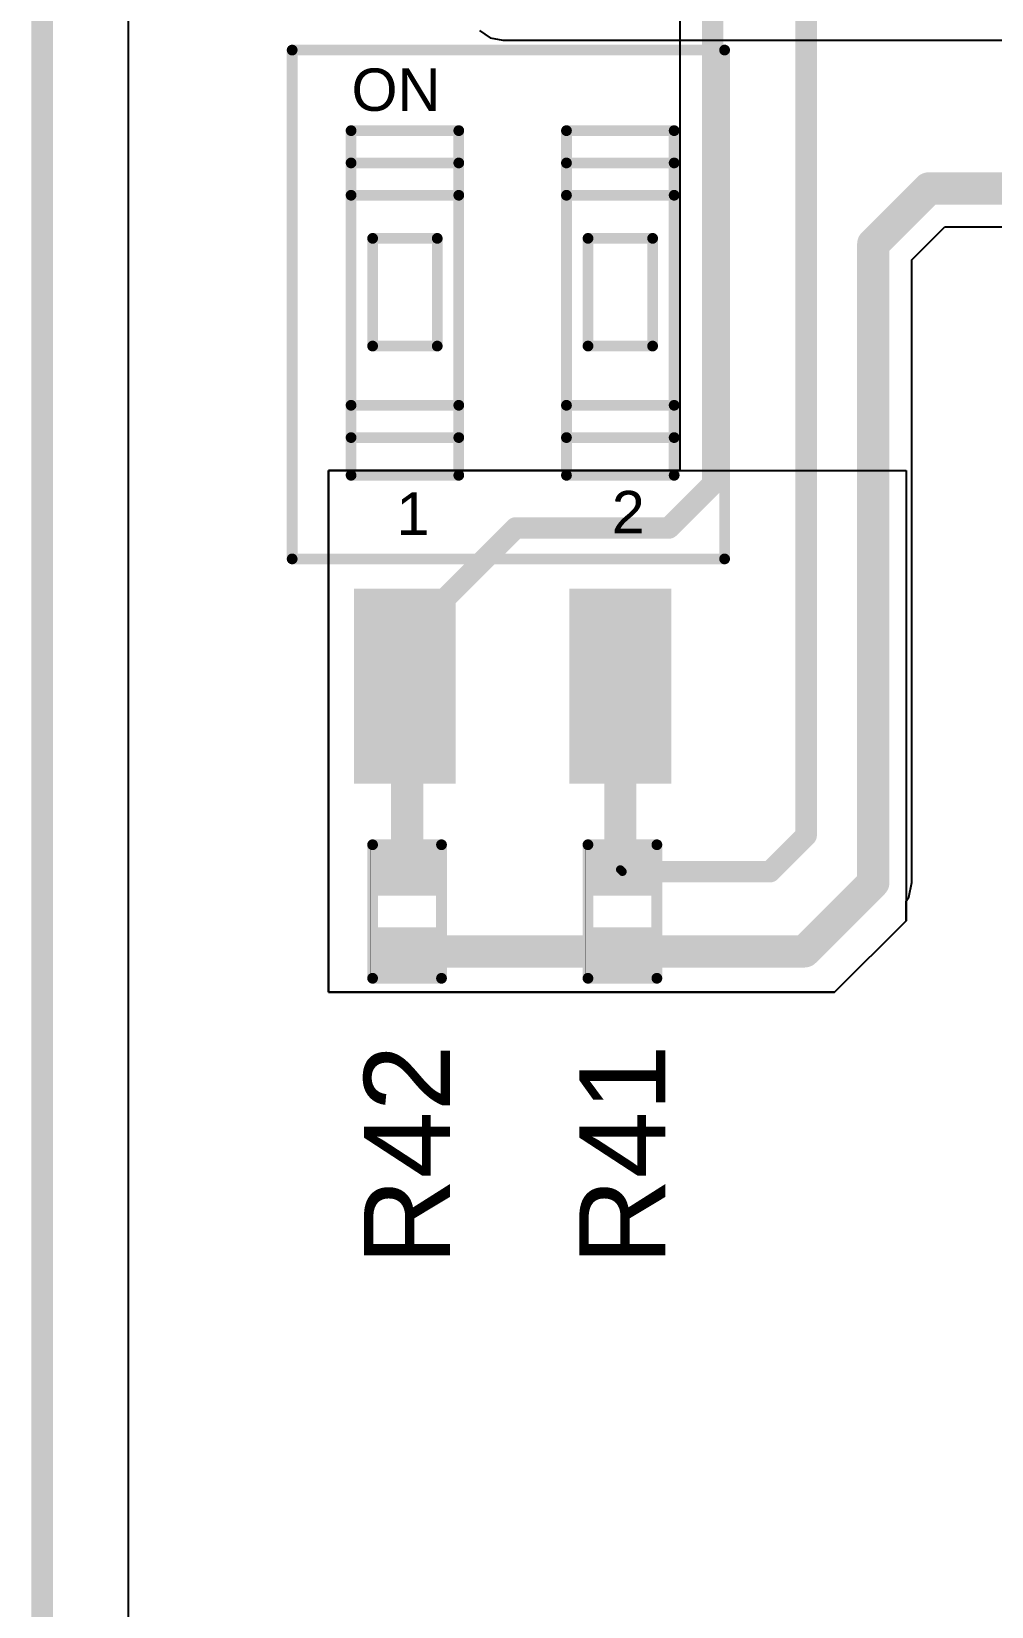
# Model space of a CAD drawing. Header units: inches. Extents: x -5 to 5258, y -4 to 5281.
# Drawn here: x -4.14 to 7.19, y 14.09 to 32.67 of the extents above; entities that cross this region are included whole.
import ezdxf

# ---------------------------------------------------------------- set-up
doc = ezdxf.new("R2010")
doc.units = ezdxf.units.IN
for name, color, linetype in [('Board Outline', 216, 'Continuous'), ('Bottom Layer', 5, 'Continuous'), ('Top Layer', 1, 'Continuous'), ('Top Overlay', 2, 'Continuous'), ('Top Paste', 8, 'Continuous'), ('Top Solder', 216, 'Continuous')]:
    doc.layers.add(name, color=color, linetype=linetype)
doc.styles.add('Arial', font='', dxfattribs={"height": 0.2})
doc.styles.get('Arial').set_extended_font_data('Arial')

# ---------------------------------------------------------------- blocks, each defined once
blk = doc.blocks.new('DSIC02LSGET_20')
at = {"layer": 'Top Layer'}
for points in [[(-3.3999932, 1.8199989), (-3.3999932, 0.7200011), (-5.599988799999999, 0.7200011), (-5.599988799999999, 1.8199989)], [(5.59998626, 1.8199989), (5.59998626, 0.7200011), (3.39999066, 0.7200011), (3.39999066, 1.8199989)], [(-3.3999932, -0.7200011), (-3.3999932, -1.8199989), (-5.599988799999999, -1.8199989), (-5.599988799999999, -0.7200011)], [(5.59998626, -0.71999856), (5.59998626, -1.81999636), (3.39999066, -1.81999636), (3.39999066, -0.71999856)]]:
    blk.add_hatch(color=1, dxfattribs=at).paths.add_polyline_path(points)
at = {"layer": 'Top Paste'}
for points in [[(-3.3999932, 1.8199989), (-3.3999932, 0.7200011), (-5.599988799999999, 0.7200011), (-5.599988799999999, 1.8199989)], [(5.59998626, 1.8199989), (5.59998626, 0.7200011), (3.39999066, 0.7200011), (3.39999066, 1.8199989)], [(-3.3999932, -0.7200011), (-3.3999932, -1.8199989), (-5.599988799999999, -1.8199989), (-5.599988799999999, -0.7200011)], [(5.59998626, -0.71999856), (5.59998626, -1.81999636), (3.39999066, -1.81999636), (3.39999066, -0.71999856)]]:
    blk.add_hatch(color=8, dxfattribs=at).paths.add_polyline_path(points)
at = {"layer": 'Top Solder'}
for points in [[(-3.3499806, 1.8700115), (-3.3499806, 0.6699885), (-5.6500014, 0.6699885), (-5.6500014, 1.8700115)], [(5.649998859999999, 1.8700115), (5.649998859999999, 0.6699885), (3.34997806, 0.6699885), (3.34997806, 1.8700115)], [(-3.3499806, -0.6699885), (-3.3499806, -1.8700115), (-5.6500014, -1.8700115), (-5.6500014, -0.6699885)], [(5.649998859999999, -0.6699859599999999), (5.649998859999999, -1.87000896), (3.34997806, -1.87000896), (3.34997806, -0.6699859599999999)]]:
    blk.add_hatch(color=216, dxfattribs=at).paths.add_polyline_path(points)
at = {"layer": 'Top Overlay', "const_width": 0.127}
for points in [[(3.000118459999999, 2.600071), (-2.999867, 2.60006846)], [(-2.999867, 2.60006846), (-2.999867, -2.4999188)], [(3.000118459999999, 2.600071), (3.000121, -2.4999188)], [(-2.0139914, 1.90518034), (-2.0139914, 0.6351778)], [(-2.0139914, 1.90518034), (2.0500086, 1.90518034)], [(-1.56949394, 1.90518034), (-1.56949394, 0.6351778)], [(-1.18849394, 1.90518034), (-1.18849394, 0.6351778)], [(1.28800606, 1.90518034), (1.2880086, 0.6351778)], [(1.6690086, 1.90518034), (1.6690086, 0.6351778)], [(2.0500086, 1.90518034), (2.0500086, 0.6351778)], [(-0.4900955399999999, 1.651), (-0.4900955399999999, 0.88899746)], [(-0.4900955399999999, 1.651), (0.7799120799999999, 1.651)], [(0.7799120799999999, 1.651), (0.7799120799999999, 0.889)], [(0.7799120799999999, 0.889), (-0.4900955399999999, 0.88899746)], [(-2.0139914, 0.6351778), (2.0500086, 0.6351778)], [(-2.0139914, -0.6348222), (-2.0139914, -1.90482474)], [(-2.0139914, -0.6348222), (2.0500086, -0.6348222)], [(-1.56949394, -0.63482474), (-1.56949394, -1.9048222)], [(-1.18849394, -0.63482474), (-1.18849394, -1.9048222)], [(1.2880086, -0.6348222), (1.28800606, -1.90482474)], [(1.6690086, -0.6348222), (1.66900606, -1.90482474)], [(2.0500086, -0.6348222), (2.05001114, -1.9048222)], [(-0.4900955399999999, -0.88899746), (-0.4900955399999999, -1.65099746)], [(-0.4900955399999999, -0.88899746), (0.7799095399999999, -0.889)], [(0.7799095399999999, -0.889), (0.7799095399999999, -1.651)], [(-0.4900955399999999, -1.65099746), (0.7799095399999999, -1.651)], [(2.05001114, -1.9048222), (-2.0139914, -1.90482474)], [(-2.999867, -2.4999188), (3.000121, -2.4999188)]]:
    blk.add_lwpolyline(points, dxfattribs=at)
at = {"layer": 'Top Overlay', "const_width": 0.0635}
for points in [[(-3.031617, 2.60006846, 1), (-2.968117, 2.60006846, 1)], [(-3.031617, 2.60006846, 1), (-2.968117, 2.60006846, 1)], [(2.96836846, 2.600071, 1), (3.03186846, 2.600071, 1)], [(2.96836846, 2.600071, 1), (3.03186846, 2.600071, 1)], [(-2.0457414, 1.90518034, 1), (-1.9822414, 1.90518034, 1)], [(-2.0457414, 1.90518034, 1), (-1.9822414, 1.90518034, 1)], [(-1.60124394, 1.90518034, 1), (-1.53774394, 1.90518034, 1)], [(-1.22024394, 1.90518034, 1), (-1.15674394, 1.90518034, 1)], [(1.25625606, 1.90518034, 1), (1.31975606, 1.90518034, 1)], [(1.6372586, 1.90518034, 1), (1.7007586, 1.90518034, 1)], [(2.0182586, 1.90518034, 1), (2.0817586, 1.90518034, 1)], [(2.0182586, 1.90518034, 1), (2.0817586, 1.90518034, 1)], [(-0.5218455399999999, 1.651, 1), (-0.45834554, 1.651, 1)], [(-0.5218455399999999, 1.651, 1), (-0.45834554, 1.651, 1)], [(0.74816208, 1.651, 1), (0.8116620800000001, 1.651, 1)], [(0.74816208, 1.651, 1), (0.8116620800000001, 1.651, 1)], [(-0.5218455399999999, 0.88899746, 1), (-0.45834554, 0.88899746, 1)], [(-0.5218455399999999, 0.88899746, 1), (-0.45834554, 0.88899746, 1)], [(0.74816208, 0.889, 1), (0.8116620800000001, 0.889, 1)], [(0.74816208, 0.889, 1), (0.8116620800000001, 0.889, 1)], [(-2.0457414, 0.6351778, 1), (-1.9822414, 0.6351778, 1)], [(-2.0457414, 0.6351778, 1), (-1.9822414, 0.6351778, 1)], [(-1.60124394, 0.6351778, 1), (-1.53774394, 0.6351778, 1)], [(-1.22024394, 0.6351778, 1), (-1.15674394, 0.6351778, 1)], [(1.2562586, 0.6351778, 1), (1.3197586, 0.6351778, 1)], [(1.6372586, 0.6351778, 1), (1.7007586, 0.6351778, 1)], [(2.0182586, 0.6351778, 1), (2.0817586, 0.6351778, 1)], [(2.0182586, 0.6351778, 1), (2.0817586, 0.6351778, 1)], [(-2.0457414, -0.6348222, 1), (-1.9822414, -0.6348222, 1)], [(-2.0457414, -0.6348222, 1), (-1.9822414, -0.6348222, 1)], [(-1.60124394, -0.63482474, 1), (-1.53774394, -0.63482474, 1)], [(-1.22024394, -0.63482474, 1), (-1.15674394, -0.63482474, 1)], [(1.2562586, -0.6348222, 1), (1.3197586, -0.6348222, 1)], [(1.6372586, -0.6348222, 1), (1.7007586, -0.6348222, 1)], [(2.0182586, -0.6348222, 1), (2.0817586, -0.6348222, 1)], [(2.0182586, -0.6348222, 1), (2.0817586, -0.6348222, 1)], [(-0.5218455399999999, -0.88899746, 1), (-0.45834554, -0.88899746, 1)], [(-0.5218455399999999, -0.88899746, 1), (-0.45834554, -0.88899746, 1)], [(0.74815954, -0.889, 1), (0.81165954, -0.889, 1)], [(0.74815954, -0.889, 1), (0.81165954, -0.889, 1)], [(-0.5218455399999999, -1.65099746, 1), (-0.45834554, -1.65099746, 1)], [(-0.5218455399999999, -1.65099746, 1), (-0.45834554, -1.65099746, 1)], [(0.74815954, -1.651, 1), (0.81165954, -1.651, 1)], [(0.74815954, -1.651, 1), (0.81165954, -1.651, 1)], [(-2.0457414, -1.90482474, 1), (-1.9822414, -1.90482474, 1)], [(-2.0457414, -1.90482474, 1), (-1.9822414, -1.90482474, 1)], [(-1.60124394, -1.9048222, 1), (-1.53774394, -1.9048222, 1)], [(-1.22024394, -1.9048222, 1), (-1.15674394, -1.9048222, 1)], [(1.25625606, -1.90482474, 1), (1.31975606, -1.90482474, 1)], [(1.63725606, -1.90482474, 1), (1.70075606, -1.90482474, 1)], [(2.01826114, -1.9048222, 1), (2.08176114, -1.9048222, 1)], [(2.01826114, -1.9048222, 1), (2.08176114, -1.9048222, 1)], [(-3.031617, -2.4999188, 1), (-2.968117, -2.4999188, 1)], [(-3.031617, -2.4999188, 1), (-2.968117, -2.4999188, 1)], [(2.968371, -2.4999188, 1), (3.031871, -2.4999188, 1)], [(2.968371, -2.4999188, 1), (3.031871, -2.4999188, 1)]]:
    blk.add_lwpolyline(points, format="xyb", close=True, dxfattribs=at)
at = {"layer": 'Top Overlay', "style": 'Arial'}
for s, p in [('ON', (2.2831552, 1.9000978)), ('1', (-2.7160728, 1.3699998)), ('2', (-2.698292799999999, -1.1700002))]:
    blk.add_text(s, height=0.499999, rotation=270, dxfattribs=at).set_placement(p)
blk = doc.blocks.new('R___0402_50')
at = {"layer": 'Top Layer'}
for points in [[(-0.6985, -0.3175), (-0.6985, 0.3174999999999999), (-0.2413000000000001, 0.3175), (-0.2412999999999999, -0.3174999999999999)], [(0.2413000000000001, -0.3175), (0.2412999999999999, 0.3174999999999999), (0.6985, 0.3175), (0.6985, -0.3174999999999999)]]:
    blk.add_hatch(color=1, dxfattribs=at).paths.add_polyline_path(points)
at = {"layer": 'Top Paste'}
for points in [[(-0.6985, -0.3175), (-0.6985, 0.3174999999999999), (-0.2413000000000001, 0.3175), (-0.2412999999999999, -0.3174999999999999)], [(0.2413000000000001, -0.3175), (0.2412999999999999, 0.3174999999999999), (0.6985, 0.3175), (0.6985, -0.3174999999999999)]]:
    blk.add_hatch(color=8, dxfattribs=at).paths.add_polyline_path(points)
at = {"layer": 'Top Solder'}
for points in [[(-0.75350116, -0.3725011600000001), (-0.75350116, 0.3725011599999999), (-0.18629884, 0.3725011600000001), (-0.1862988399999999, -0.3725011599999999)], [(0.18629884, -0.3725011600000001), (0.1862988399999999, 0.3725011599999999), (0.75350116, 0.3725011600000001), (0.75350116, -0.3725011599999999)]]:
    blk.add_hatch(color=216, dxfattribs=at).paths.add_polyline_path(points)
at = {"layer": 'Top Overlay'}
for points, const_width in [([(-0.7874, -0.4064), (-0.7874, 0.4064)], 0.127), ([(0.7874, 0.4064), (-0.7874, 0.4064)], 0.127), ([(0.7874, -0.4064), (0.7874, 0.4064)], 0.127), ([(0.7874, -0.4064), (-0.7874, -0.4064)], 0.127), ([(0.8128, -0.4318), (-0.8128, -0.4318)], 0.0032258)]:
    blk.add_lwpolyline(points, dxfattribs=dict(at, const_width=const_width))
for points, const_width in [([(-0.8191499999999999, 0.4064, 1), (-0.7556499999999999, 0.4064, 1)], 0.0635), ([(-0.8191499999999999, 0.4064, 1), (-0.7556499999999999, 0.4064, 1)], 0.0635), ([(0.7556499999999999, 0.4064, 1), (0.8191499999999999, 0.4064, 1)], 0.0635), ([(0.7556499999999999, 0.4064, 1), (0.8191499999999999, 0.4064, 1)], 0.0635), ([(-0.8191499999999999, -0.4064, 1), (-0.7556499999999999, -0.4064, 1)], 0.0635), ([(-0.8191499999999999, -0.4064, 1), (-0.7556499999999999, -0.4064, 1)], 0.0635), ([(0.7556499999999999, -0.4064, 1), (0.8191499999999999, -0.4064, 1)], 0.0635), ([(0.7556499999999999, -0.4064, 1), (0.8191499999999999, -0.4064, 1)], 0.0635), ([(-0.81360518, -0.4318, 1), (-0.8119948199999999, -0.4318, 1)], 0.0016129), ([(0.8119948199999999, -0.4318, 1), (0.81360518, -0.4318, 1)], 0.0016129)]:
    blk.add_lwpolyline(points, format="xyb", close=True, dxfattribs=dict(at, const_width=const_width))
blk = doc.blocks.new('R___0402_51')
at = {"layer": 'Top Layer'}
for points in [[(-0.6985, -0.3175), (-0.6985, 0.3174999999999999), (-0.2413000000000001, 0.3175), (-0.2412999999999999, -0.3174999999999999)], [(0.2413000000000001, -0.3175), (0.2412999999999999, 0.3174999999999999), (0.6985, 0.3175), (0.6985, -0.3174999999999999)]]:
    blk.add_hatch(color=1, dxfattribs=at).paths.add_polyline_path(points)
at = {"layer": 'Top Paste'}
for points in [[(-0.6985, -0.3175), (-0.6985, 0.3174999999999999), (-0.2413000000000001, 0.3175), (-0.2412999999999999, -0.3174999999999999)], [(0.2413000000000001, -0.3175), (0.2412999999999999, 0.3174999999999999), (0.6985, 0.3175), (0.6985, -0.3174999999999999)]]:
    blk.add_hatch(color=8, dxfattribs=at).paths.add_polyline_path(points)
at = {"layer": 'Top Solder'}
for points in [[(-0.75350116, -0.3725011600000001), (-0.75350116, 0.3725011599999999), (-0.18629884, 0.3725011600000001), (-0.1862988399999999, -0.3725011599999999)], [(0.18629884, -0.3725011600000001), (0.1862988399999999, 0.3725011599999999), (0.75350116, 0.3725011600000001), (0.75350116, -0.3725011599999999)]]:
    blk.add_hatch(color=216, dxfattribs=at).paths.add_polyline_path(points)
at = {"layer": 'Top Overlay'}
for points, const_width in [([(-0.78740254, -0.40640254), (-0.7874, 0.4064)], 0.127), ([(0.7874, 0.4064), (-0.7874, 0.4064)], 0.127), ([(0.7874, -0.4064), (0.7874, 0.4064)], 0.127), ([(-0.78740254, -0.40640254), (0.7874, -0.4064)], 0.127), ([(0.8128, -0.4317974599999999), (-0.8127974599999999, -0.4317974599999999)], 0.0032258)]:
    blk.add_lwpolyline(points, dxfattribs=dict(at, const_width=const_width))
for points, const_width in [([(-0.8191499999999999, 0.4064, 1), (-0.7556499999999999, 0.4064, 1)], 0.0635), ([(-0.8191499999999999, 0.4064, 1), (-0.7556499999999999, 0.4064, 1)], 0.0635), ([(0.7556499999999999, 0.4064, 1), (0.8191499999999999, 0.4064, 1)], 0.0635), ([(0.7556499999999999, 0.4064, 1), (0.8191499999999999, 0.4064, 1)], 0.0635), ([(-0.8191525399999998, -0.40640254, 1), (-0.75565254, -0.40640254, 1)], 0.0635), ([(-0.8191525399999998, -0.40640254, 1), (-0.75565254, -0.40640254, 1)], 0.0635), ([(0.7556499999999999, -0.4064, 1), (0.8191499999999999, -0.4064, 1)], 0.0635), ([(0.7556499999999999, -0.4064, 1), (0.8191499999999999, -0.4064, 1)], 0.0635), ([(-0.8136026399999999, -0.4317974599999999, 1), (-0.81199228, -0.4317974599999999, 1)], 0.0016129), ([(0.8119948199999999, -0.4317974599999999, 1), (0.81360518, -0.4317974599999999, 1)], 0.0016129)]:
    blk.add_lwpolyline(points, format="xyb", close=True, dxfattribs=dict(at, const_width=const_width))

msp = doc.modelspace()

# ---------------------------------------------------------------- linework, layer by layer
at = {"layer": 'Board Outline', "const_width": 0.254}
msp.add_lwpolyline([(-4.00935444, -3.990660039999999), (-4.00935444, 106.00934094)], dxfattribs=at)
at = {"layer": 'Bottom Layer'}
for p, q in [((-2.99302932, 0.8135264399999999), (-2.99302932, 101.11671674)), ((1.14791236, 32.67669614), (1.27393954, 32.59248752)), ((1.27393954, 32.59248752), (1.42259812, 32.56291684)), ((1.42259812, 32.56291684), (9.13404828, 32.56291684))]:
    msp.add_line(p, q, dxfattribs=at)
at = {"layer": 'Top Layer'}
for p, q in [((-2.99302932, 0.8135264399999999), (-2.99302932, 101.11671674)), ((3.50896682, 39.31440702), (3.50896682, 27.49102706)), ((6.24440712, 29.97425552), (6.633192219999999, 30.36304316)), ((6.633192219999999, 30.36304316), (9.87283014, 30.36304316)), ((6.24440712, 22.6314127), (6.24440712, 29.97425552)), ((-0.635, 21.3376256), (-0.635, 27.49102706)), ((-0.635, 27.49102706), (6.17966506, 27.49102706)), ((3.50896682, 27.49102706), (-0.635, 27.49102706)), ((-0.635, 27.49102706), (-0.635, 21.3376256)), ((6.17966506, 27.49102706), (6.17966506, 22.18166506)), ((6.17966506, 27.49102706), (6.17966506, 27.49102706)), ((6.20990884, 22.45796372), (6.24440966, 22.6314)), ((6.24440966, 22.6314), (6.24440712, 22.6314127)), ((6.17966506, 22.41270092), (6.20990884, 22.45796372)), ((6.17966506, 22.18166506), (6.17966506, 22.41270092)), ((6.17966506, 22.18166506), (5.334, 21.3376256)), ((5.334, 21.3376256), (6.17966506, 22.18166506)), ((5.334, 21.3376256), (-0.635, 21.3376256)), ((-0.635, 21.3376256), (-0.27883612, 21.3376256)), ((-0.27883612, 21.3376256), (-0.27883612, 21.33746304)), ((-0.27883612, 21.33746304), (0.86416388, 21.33746304)), ((0.86416388, 21.33746304), (0.86416388, 21.3376256)), ((0.86416388, 21.3376256), (5.334, 21.3376256))]:
    msp.add_line(p, q, dxfattribs=at)
for points, const_width in [([(3.89743188, 27.3301206), (3.89743188, 39.79700702)], 0.254), ([(4.998935899999999, 23.18679894), (4.998935899999999, 39.79700702)], 0.254), ([(5.7912, 30.16198184), (6.44546844, 30.81625027999999)], 0.3809999999999999), ([(6.44546844, 30.81625027999999), (10.20309618, 30.81625027999999)], 0.3809999999999999), ([(5.7912, 22.6314), (5.7912, 30.16198184)], 0.3809999999999999), ([(3.37985862, 26.81254734), (3.89743188, 27.3301206)], 0.254), ([(0.6908901599999999, 25.92917344), (1.57426406, 26.81254734)], 0.254), ([(1.57426406, 26.81254734), (3.37985862, 26.81254734)], 0.254), ([(0.6908901599999999, 25.345898), (0.6908901599999999, 25.92917344)], 0.254), ([(0.29266388, 24.94767172), (0.6908901599999999, 25.345898)], 0.254), ([(0.29266388, 22.75986304), (0.29266388, 24.94767172)], 0.3809999999999999), ([(2.80789126, 22.78479822), (2.80789126, 24.94767172)], 0.3809999999999999), ([(4.571999999999999, 22.75986304), (4.998935899999999, 23.18679894)], 0.254), ([(2.83266388, 22.7600256), (2.83282644, 22.75986304)], 0.254), ([(2.83282644, 22.75986304), (4.571999999999999, 22.75986304)], 0.254), ([(2.80789126, 22.78479822), (2.83266388, 22.7600256)], 0.1016), ([(4.97986304, 21.82006304), (5.7912, 22.6314)], 0.3809999999999999), ([(0.29266388, 21.82006304), (4.97986304, 21.82006304)], 0.3809999999999999)]:
    msp.add_lwpolyline(points, dxfattribs=dict(at, const_width=const_width))
for points, const_width in [([(6.35021844, 30.81625027999999, 1), (6.540718439999999, 30.81625027999999, 1)], 0.1905), ([(6.35021844, 30.81625027999999, 1), (6.540718439999999, 30.81625027999999, 1)], 0.1905), ([(5.69595, 30.16198184, 1), (5.88645, 30.16198184, 1)], 0.1905), ([(5.69595, 30.16198184, 1), (5.88645, 30.16198184, 1)], 0.1905), ([(3.83393188, 27.3301206, 1), (3.96093188, 27.3301206, 1)], 0.127), ([(3.83393188, 27.3301206, 1), (3.96093188, 27.3301206, 1)], 0.127), ([(1.51076406, 26.81254734, 1), (1.63776406, 26.81254734, 1)], 0.127), ([(1.51076406, 26.81254734, 1), (1.63776406, 26.81254734, 1)], 0.127), ([(3.316358619999999, 26.81254734, 1), (3.44335862, 26.81254734, 1)], 0.127), ([(3.316358619999999, 26.81254734, 1), (3.44335862, 26.81254734, 1)], 0.127), ([(0.62739016, 25.92917344, 1), (0.7543901599999999, 25.92917344, 1)], 0.127), ([(0.62739016, 25.92917344, 1), (0.7543901599999999, 25.92917344, 1)], 0.127), ([(0.62739016, 25.345898, 1), (0.7543901599999999, 25.345898, 1)], 0.127), ([(0.62739016, 25.345898, 1), (0.7543901599999999, 25.345898, 1)], 0.127), ([(0.19741388, 24.94767172, 1), (0.38791388, 24.94767172, 1)], 0.1905), ([(0.22916388, 24.94767172, 1), (0.35616388, 24.94767172, 1)], 0.127), ([(2.71264126, 24.94767172, 1), (2.90314126, 24.94767172, 1)], 0.1905), ([(4.9354359, 23.18679894, 1), (5.0624359, 23.18679894, 1)], 0.127), ([(4.9354359, 23.18679894, 1), (5.0624359, 23.18679894, 1)], 0.127), ([(0.19741388, 22.75986304, 1), (0.38791388, 22.75986304, 1)], 0.1905), ([(2.71264126, 22.78479822, 1), (2.90314126, 22.78479822, 1)], 0.1905), ([(2.76916388, 22.7600256, 1), (2.89616388, 22.7600256, 1)], 0.127), ([(2.76932644, 22.75986304, 1), (2.89632644, 22.75986304, 1)], 0.127), ([(2.76932644, 22.75986304, 1), (2.89632644, 22.75986304, 1)], 0.127), ([(4.5085, 22.75986304, 1), (4.6355, 22.75986304, 1)], 0.127), ([(4.5085, 22.75986304, 1), (4.6355, 22.75986304, 1)], 0.127), ([(2.78249126, 22.78479822, 1), (2.83329126, 22.78479822, 1)], 0.0508), ([(2.80726388, 22.7600256, 1), (2.85806388, 22.7600256, 1)], 0.0508), ([(5.69595, 22.6314, 1), (5.88645, 22.6314, 1)], 0.1905), ([(5.69595, 22.6314, 1), (5.88645, 22.6314, 1)], 0.1905), ([(0.19741388, 21.82006304, 1), (0.38791388, 21.82006304, 1)], 0.1905), ([(4.88461304, 21.82006304, 1), (5.07511304, 21.82006304, 1)], 0.1905), ([(4.88461304, 21.82006304, 1), (5.07511304, 21.82006304, 1)], 0.1905)]:
    msp.add_lwpolyline(points, format="xyb", close=True, dxfattribs=dict(at, const_width=const_width))

# ---------------------------------------------------------------- block references
for name, p, rotation in [('DSIC02LSGET_20', (1.53789126, 29.44766272), 90), ('R___0402_50', (0.29266388, 22.28996304), 270), ('R___0402_51', (2.83266388, 22.2901256), 270)]:
    msp.add_blockref(name, p, dxfattribs=dict(rotation=rotation))

# ---------------------------------------------------------------- texts
at = {"layer": 'Top Overlay', "style": 'Arial'}
for s, p in [('R42', (0.8005571999999999, 18.11904936)), ('R41', (3.3406588, 18.1190519))]:
    msp.add_text(s, height=1.016, rotation=90, dxfattribs=at).set_placement(p)

doc.saveas('drawing.dxf')
